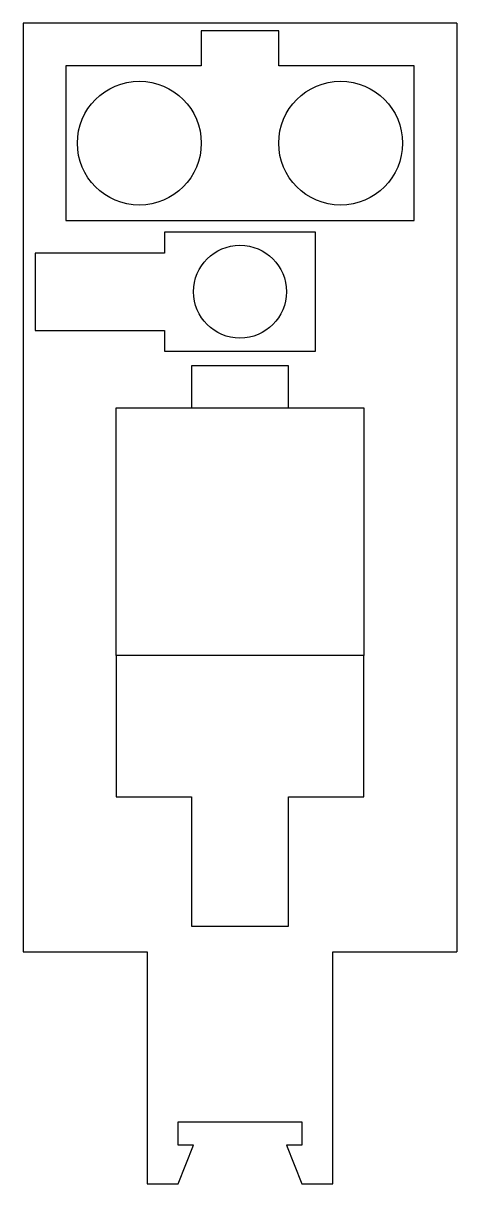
# Model space of a CAD drawing. Header units: millimetres. Extents: x -37 to 19, y -58 to 92.
import ezdxf

# ---------------------------------------------------------------- set-up
doc = ezdxf.new("R2010")
doc.units = ezdxf.units.MM
doc.layers.add('Corte exterior', color=1, linetype='Continuous', true_color=0xff0000)
doc.layers.add('grabado linea medio', color=3, linetype='Continuous', true_color=0x00ff00)

msp = doc.modelspace()

# ---------------------------------------------------------------- linework, layer by layer
at = {"layer": 'Corte exterior'}
for p, q in [((-37.42, 92.13), (-37.42, -27.87)), ((18.58, 92.13), (-37.42, 92.13)), ((18.58, 92.13), (18.58, -27.87)), ((-25.42, 42.43), (6.58, 42.43)), ((-25.42, 10.43), (-25.42, 42.43)), ((6.58, 42.43), (6.58, 10.43)), ((6.58, 10.43), (-25.42, 10.43)), ((-37.42, -27.87), (-21.42, -27.87)), ((-21.42, -27.87), (-21.42, -57.87)), ((2.58, -27.87), (18.58, -27.87)), ((2.58, -57.87), (2.58, -27.87)), ((-17.42, -49.87), (-1.42, -49.87)), ((-17.42, -52.87), (-17.42, -49.87)), ((-1.42, -49.87), (-1.42, -52.87)), ((-15.42, -52.87), (-17.42, -52.87)), ((-17.42, -57.87), (-15.42, -52.87)), ((-3.42, -52.87), (-1.42, -57.87)), ((-1.42, -52.87), (-3.42, -52.87)), ((-21.42, -57.87), (-17.42, -57.87)), ((-1.42, -57.87), (2.58, -57.87))]:
    msp.add_line(p, q, dxfattribs=at)
for centre, radius in [((-22.42, 76.63), 8), ((3.58, 76.63), 8), ((-9.42, 57.43), 6)]:
    msp.add_circle(centre, radius, dxfattribs=at)
at = {"layer": 'grabado linea medio'}
for p, q in [((-14.42, 91.13), (-14.42, 86.63)), ((-4.42, 91.13), (-14.42, 91.13)), ((-4.42, 86.63), (-4.42, 91.13)), ((-31.92, 86.63), (-31.92, 66.63)), ((-14.42, 86.63), (-31.92, 86.63)), ((13.08, 86.63), (-4.42, 86.63)), ((13.08, 66.63), (13.08, 86.63)), ((-31.92, 66.63), (13.08, 66.63)), ((-19.17, 65.13), (-19.17, 62.43)), ((0.33, 65.13), (-19.17, 65.13)), ((0.33, 49.73), (0.33, 65.13)), ((-35.87, 62.43), (-35.87, 52.43)), ((-19.17, 62.43), (-35.87, 62.43)), ((-35.87, 52.43), (-19.17, 52.43)), ((-19.17, 52.43), (-19.17, 49.73)), ((-19.17, 49.73), (0.33, 49.73)), ((-15.67, 47.83), (-15.67, 42.43)), ((-3.17, 47.83), (-15.67, 47.83)), ((-3.17, 42.43), (-3.17, 47.83)), ((-25.42, 10.43), (-25.42, -7.87)), ((6.58, -7.87), (6.58, 10.43)), ((-25.42, -7.87), (-15.67, -7.87)), ((-15.67, -7.87), (-15.67, -24.57)), ((-3.17, -7.87), (6.58, -7.87)), ((-3.17, -24.57), (-3.17, -7.87)), ((-15.67, -24.57), (-3.17, -24.57))]:
    msp.add_line(p, q, dxfattribs=at)

doc.saveas('drawing.dxf')
